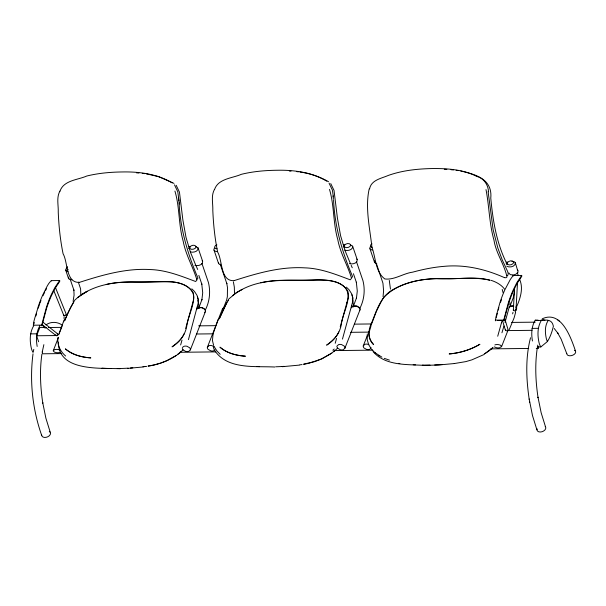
<?xml version="1.0" encoding="UTF-8"?>
<svg xmlns="http://www.w3.org/2000/svg" width="606" height="606" viewBox="0 0 606 606"><rect width="100%" height="100%" fill="white"/><g stroke="black" fill="none" stroke-linecap="round" stroke-linejoin="round"><path stroke-width="0.91" d="M64.145 318.953L64.047 316.711M55.684 334.845L56.153 335.618A1.667 1.204 -32.3 0 0 57.078 335.663L58.093 334.974L57.949 334.088L42.541 321.862M234.507 293.94L234.325 287.07L233.378 281.828M39.951 325.657C36.14 331.974 35.913 339.398 37.178 346.443M513.396 275.972L513.221 275.412L510.275 279.555L504.828 289.857A120.246 43.359 89.7 0 0 499.988 302.508L495.966 316.968L495.458 320.854M80.848 294.736L80.583 288.835L78.348 282.176M517.516 282.517L515.979 310.105L514.691 310.749A1.659 0.811 -8.1 0 1 513.736 310.636L513.32 310.242L514.494 289.123M198.745 307L198.707 303.97L197.776 300.379M510.032 302.644L509.813 304.856M33.724 325.725C29.671 332.474 29.633 340.527 31.27 347.98A13.673 4.992 89.4 0 0 32.572 351.601L33.103 352.51M538.052 320.104L535.219 320.21C531.417 326.536 531.182 333.951 532.447 341.004M544.938 320.46L543.597 319.794L541.446 320.142C537.393 326.899 537.363 334.951 538.992 342.405A13.673 4.992 89.4 0 0 540.294 346.026L540.832 346.935L547.438 341.519L548.892 338.974A51.828 18.915 89.4 0 0 552.392 330.081L553.384 326.27A12.044 4.393 89.4 0 0 552.255 323.074C548.922 317.476 540.461 321.597 535.219 320.21M369.084 331.558C368.243 336.375 370.569 341.064 373.637 344.64C367.228 338.875 368.13 329.55 371.781 322.528C376.387 311.037 380.265 297.887 391.143 290.698C407.823 280.51 427.685 277.851 446.91 278.563C461.264 279.169 476.089 276.283 490.102 280.252C472.604 276.2 454.424 279.737 436.631 278.737C417.852 279.063 397.339 283.608 383.727 297.364A170.612 113.208 66.3 0 0 381.076 301.894L376.455 311.204L370.645 326.475M514.502 291.524L513.29 297.652L509.707 306.977L510.941 306.121L513.365 305.954M58.055 337.307C56.722 344.352 60.282 351.518 65.622 356.01M33.019 353.828C29.459 381.106 32.542 409.3 41.632 435.244M41.92 354.055C39.579 370.334 40.337 386.939 42.806 403.157L42.715 402.611L45.874 418.148L50.162 432.017M367.312 333.936L367.198 339.602L368.425 343.822M537.189 348.617C534.856 364.895 535.606 381.5 538.075 397.718L537.984 397.172L541.143 412.709L545.43 426.571M58.441 342.064C58.131 371.773 100.331 367.804 120.283 368.728M193.655 299.455C195.344 287.259 180.323 282.085 170.544 281.798C158.567 281.601 146.591 282.237 134.615 282.138C113.352 281.479 90.112 285.396 74.28 300.614M348.223 297.751C348.98 279.578 325.164 279.548 311.901 280.184C288.229 280.828 262.981 277.881 241.332 289.85M383.045 296.682L383.606 290.774L382.947 283.199L376.409 263.633M51.389 280.904C48.207 282.358 44.92 291.168 42.746 294.948A120.246 44.412 89 0 0 37.905 307.598C37.14 311.431 32.406 323.687 33.58 325.634M41.693 325.119L41.852 325.884L46.654 308.106A118.511 43.776 89 0 1 51.427 295.645L54.964 288.585L59.744 281.381L59.714 280.396L54.798 287.683L51.199 294.842A120.246 44.412 89 0 0 46.367 307.492L41.693 325.119L33.239 325.225M503.73 320.059L503.874 320.824L508.737 303.045A118.511 42.738 89.7 0 1 513.502 290.585L517.032 283.525L521.758 276.321L521.743 275.336L516.873 282.623L513.297 289.782A120.246 43.359 89.7 0 0 508.457 302.432L503.73 320.059L495.261 320.135M68.455 277.071L69.001 279.078L71.894 279.874M189.602 247.324C189.542 250.664 195.852 249.513 196.208 246.718C194.784 243.62 188.89 245.801 189.39 248.718M344.17 245.619C344.11 248.968 350.419 247.816 350.776 245.021C349.351 241.923 343.458 244.097 343.958 247.021M374.47 260.853L375.008 262.86L376.758 263.58M507.124 262.913C507.063 266.261 513.373 265.11 513.729 262.315C512.025 259.057 506.866 261.716 506.396 264.171M33.383 351.556L33.792 349.351M42.268 351.904L43.867 344.662M537.537 346.465L537.795 345.079M512.979 312.348L512.646 313.878M515.615 312.363L514.093 317.915L509.214 329.656M33.928 324.051L34.269 322.468M63.88 321.21L63.751 321.831M513.32 310.242L513.676 309.817M73.091 301.311L74.076 295.145L73.856 289.888L73.97 290.342L70.091 278.949M496.299 317.377L497.314 313.279M58.479 337.337L53.207 350.897L54.426 352.116L56.222 352.616A7.59 5.257 21.5 0 0 59.206 352.571L60.009 352.336M509.32 306.787L505.018 322.377M530.53 337.754C525.311 357.888 526.197 379.114 529.243 399.528M188.443 339.648L198.367 302.432L198.276 299.826L197.101 295.516L194.534 291.501L191.784 288.835M342.466 339.11L352.934 300.735L352.851 298.129L351.669 293.819L349.101 289.797L346.352 287.13M192.435 303.97L185.671 328.505M196.791 309.514L197.48 306.969M347.003 302.265L340.239 326.808M351.359 307.818L352.056 305.272M497.715 336.232L501.548 322.551M501.488 322.778L501.882 321.339M35.913 315.968L36.565 313.59M498.185 310.083L498.844 307.704M503.95 326.051L501.942 332.777M213.07 334.065L212.441 340.557L213.623 345.314M58.865 334.557L63.933 320.294M213.433 332.861L218.077 319.635M494.261 346.874L496.662 347.768A7.59 5.257 21.5 0 0 499.662 347.746L501.624 346.412L500.458 345.185L498.693 344.67A7.59 5.257 21.5 0 0 495.693 344.685L494.875 344.912M515.267 311.802L516.774 307.878L516.236 307.022M369.19 188.951C365.001 207.744 369.857 228.242 371.925 247.134C375.705 257.414 375.417 272.018 384.825 278.965C394.392 280.161 403.27 273.389 412.694 272.147C423.071 269.337 433.646 267.155 444.387 266.322C465.007 264.383 485.595 269.193 504.351 277.601M369.569 188.905C371.205 179.929 381.401 178.459 388.355 175.414C402.407 170.422 417.382 168.847 432.214 168.551C447.311 168.4 463.007 169.422 476.702 176.384C483.777 178.164 488.178 184.754 488.519 191.784M38.648 341.776L36.602 335.769L39.814 327.596L46.435 327.528M62.017 326.475L59.183 333.141M198.768 308.007L201.965 299.538L201.866 299.985L202.707 292.766L201.76 283.858L201.874 284.29L198.844 275.397M205.207 310.242C209.638 301.743 210.736 291.698 208.403 282.434L201.942 263.459M182.595 349.238A3.386 2.341 21.5 0 0 183.088 349.935L185.701 351.435A4.659 3.227 21.5 0 0 188.693 351.419L190.329 349.912L205.479 311.378A3.386 2.341 21.5 0 0 204.783 309.257L202.177 307.757A4.659 3.227 21.5 0 0 199.177 307.765L197.851 308.651M215.039 349.889L213.744 350.791A4.659 3.227 21.5 0 1 210.767 350.844L208.123 349.382A3.386 2.341 21.5 0 1 207.366 347.261L222.516 308.727L224.091 307.189M353.336 306.303L356.533 297.841L356.442 298.281L357.282 291.062L356.336 282.161L356.442 282.593L353.419 273.7M359.775 308.537C364.206 300.046 365.304 290.001 362.971 280.737L356.51 261.762M337.171 347.541A3.386 2.341 21.5 0 0 337.656 348.238L340.269 349.73A4.659 3.227 21.5 0 0 343.269 349.723L344.897 348.215L360.047 309.681A3.386 2.341 21.5 0 0 359.358 307.553L356.745 306.06A4.659 3.227 21.5 0 0 353.745 306.068L352.427 306.947M371.236 347.867L369.66 349.412A4.659 3.227 21.5 0 1 366.675 349.465L364.032 348.003A3.386 2.341 21.5 0 1 363.274 345.875L367.41 335.368M501.495 346.829L508.033 330.194M548.074 320.657C544.718 325.998 544.999 332.406 546.264 338.307A11.825 4.318 89.4 0 0 547.392 341.436L547.438 341.519M536.265 348.367L538.151 348.344L538.795 346.715M59.896 191.117C56.297 197.579 58.509 205.123 58.244 212.1C58.827 226.099 60.267 240.09 63.1 253.816C68.023 262.171 65.668 283.138 79.447 282.358M59.986 191.201C63.63 180.255 77.712 180.005 86.772 176.02C98.52 173.134 110.633 172.074 122.7 171.952C139.766 171.619 157.355 174.051 172.248 182.891M214.463 189.42C210.873 195.874 213.077 203.427 212.812 210.403C213.395 224.402 214.835 238.385 217.668 252.111C222.591 260.474 220.236 281.434 234.014 280.661M214.554 189.496C218.198 178.558 232.28 178.308 241.347 174.316C253.088 171.43 265.201 170.377 277.275 170.256C294.334 169.922 311.931 172.354 326.816 181.186M352.086 277.374L352.518 276.374C342.185 252.263 334.739 226.689 333.573 200.185M207.366 347.261L208.941 345.715A4.659 3.227 21.5 0 1 211.926 345.662L213.835 346.503M363.274 345.875L364.85 344.337A4.659 3.227 21.5 0 1 367.834 344.284L368.842 344.625M42.965 295.751L44.708 292.084M205.479 311.378L204.616 312.522M359.737 310.31L360.047 309.681M184.254 333.588C181.77 339.224 176.861 343.269 172.036 346.859C180.043 342.004 185.898 333.989 186.996 324.558C188.86 314.006 195.23 303.727 193.314 292.872C185.186 279.843 167.673 281.578 154.356 281.775C138.335 282.426 121.995 280.639 106.27 284.472M338.822 331.891C336.338 337.527 331.437 341.564 326.604 345.162C334.61 340.299 340.466 332.293 341.564 322.862C343.428 312.31 349.798 302.03 347.889 291.175C339.761 278.146 322.24 279.881 308.924 280.078C292.903 280.722 276.563 278.942 260.838 282.775M45.427 290.728L46.51 288.698M226.924 302.606L219.243 318.9L225.258 305.507L228.606 299.75L227.962 300.818M214.433 248.074L213.85 249.551L218.607 263.655L220.849 264.958M370.342 246.687L369.766 248.165L374.516 262.277M353.018 307.121L353.374 306.636M505.722 329.353L505.374 330.058L506.101 330.732A1.667 1.295 -21.9 0 0 507.131 330.664L508.063 329.634L504.45 317.703M228.856 298.917L236.378 292.706L241.847 289.554L236.378 292.706M53.313 350.473L55.093 349.541A7.59 5.257 21.5 0 1 58.078 349.495L59.873 349.995M64.001 315.067L63.819 315.499L64.403 315.696A1.659 0.72 -16.6 0 0 65.403 315.559L66.395 315.006M509.01 307.068L510.843 306.151A7.59 5.257 21.5 0 1 513.835 306.136M516.251 308.681L516.645 308.302M67.433 266.723C65.902 267.549 66.531 269.708 68.228 269.7M66.887 267.579L65.584 269.753L68.508 278.487M188.625 248.46L189.852 247.316M343.193 246.763L344.42 245.619M179.315 353.306L183.141 349.738M333.883 351.609L337.709 348.041M182.709 347.177L184.027 346.299A4.659 3.227 21.5 0 1 187.027 346.291L189.633 347.783A3.386 2.341 21.5 0 1 190.329 349.912M493.072 347.465L484.133 354.146L487.527 351.972M332.83 350.223L334.224 349.048M488.209 351.541L492.504 348.033M177.543 354.495L180.944 351.768M331.437 353.343L334.83 350.616M507.048 275.745L507.979 275.026L508.207 273.579L507.639 271.465L502.268 259.959L497.837 248.028L493.117 229.659L488.118 191.617M77.871 297.372L87.279 291.259L81.81 294.402L82.424 294.031M232.446 295.667L236.991 292.327M506.078 263.845L507.373 262.906M178.618 353.798C169.763 360.456 159.067 364.471 148.129 365.979M331.785 353.086L321.809 358.873M198.806 308.333C200.707 306.909 203.919 307.772 204.919 309.908M224.334 307.356L223.432 308.212L226.636 300.046L227.356 296.675L227.477 287.509L226.742 283.252L226.856 283.684L220.198 264.125M46.018 324.899C50.745 321.324 57.646 321.672 62.297 325.217M176.149 355.495L166.68 360.752L160.681 363.085M372.016 243.877C370.107 244.392 369.865 247.218 372.129 247.278M330.717 353.798L321.256 359.055L309.302 363.138A53.684 36.792 -22.8 0 1 303.757 364.289M542.234 318.809C561.194 309.961 570.852 337.398 575.359 350.624M483.611 354.707L471.892 359.85L465.825 361.615L454.295 363.547M196.602 279.517L197.95 278.071C187.784 254.225 180.232 228.985 179.096 202.768M216.903 244.93C214.047 245.188 213.789 249.225 217.031 248.718M315.491 361.32L321.013 359.176M353.919 306.265L357.176 306.227L359.487 308.212M79.734 282.267C102.459 274.988 125.987 268.11 150.121 269.556C166.052 269.981 181.035 276.018 195.64 281.51L196.958 279.98C193.064 266.928 185.686 254.838 183.194 241.203C178.444 224.849 179.8 207.297 174.929 191.087M234.302 280.57C257.027 273.283 280.555 266.413 304.689 267.852C320.619 268.276 335.603 274.321 350.207 279.813L351.533 278.283C347.632 265.231 340.261 253.141 337.762 239.506C333.012 223.152 334.368 205.601 329.497 189.39M159.832 363.335L154.735 364.835A53.684 36.792 -22.8 0 1 148.273 366.138M314.703 361.63L303.614 364.138M142.948 366.721L145.379 366.425M299.432 365.092L282.237 366.698M127.669 368.395L143.296 366.948M454.386 363.539L438.797 364.979L424.579 365.38M51.086 280.631L59.539 280.525M188.746 246.589L190.14 246.574M343.314 244.892L344.708 244.877M506.268 262.186L507.661 262.171M48.321 327.505L61.562 327.361M198.647 325.854L215.668 325.664M354.646 324.142L370.72 323.96M511.593 322.415L535.227 322.157M30.512 333.891L36.739 333.823M532.007 328.384L538.234 328.316M36.602 335.769L57.403 335.542M196.382 334.012L213.403 333.823M350.488 332.315L368.456 332.118M507.434 330.596L532.015 330.323M537.272 346.973L540.832 346.935M61.645 353.586L42.738 353.79L42.155 352.071M179.831 352.283L215.751 351.889M333.936 350.594L372.698 350.162M490.883 348.867L528.697 348.45M274.859 367.024C254.49 365.956 226.773 369.804 214.13 349.67M513.1 275.541L521.569 275.457M497.481 320.521L504.071 320.46M424.124 365.38C406.785 364.259 385.696 366.054 373.038 351.616M504.556 277.692L506.078 277.73L506.995 276.965C504.427 264.519 495.95 253.164 493.981 240.158C489.254 223.667 489.247 206.313 486.004 189.61M444.312 169.279L446.857 169.385M289.32 171.059L291.016 171.134M511.926 261.269L514.055 261.625L515.312 262.656L518.1 272.132L515.971 274.162L513.638 274.927L510.29 274.677L508.851 272.965M217.418 251.619L215.289 251.263L214.039 250.233M136.448 172.831L138.933 173.043M451.008 169.718L453.485 169.945M41.397 325.24L43.435 325.975L45.177 328.27M65.849 314.529L66.455 314.855M296.819 171.627L298.447 171.839M300.076 172.051L302.515 172.369M142.251 173.324L144.69 173.642M146.319 173.861L158.575 176.604L173.96 183.376M456.159 170.301L458.007 170.581M303.417 172.551C312.257 174.028 320.703 177.361 328.528 181.679M460.772 170.998C476.043 174.445 492.572 179.247 490.784 198.162C492.875 220.94 496.693 244.029 507.283 264.557M372.19 250.157L369.948 248.854M350.397 244.892L352.647 246.195L357.214 259.618C357.767 263.299 352.237 264.617 349.45 263.595M344.882 250.172C347.67 251.195 353.2 249.877 352.647 246.195M195.829 246.589L198.071 247.892L202.639 261.315C203.199 265.004 197.67 266.314 194.882 265.292M190.314 251.869C193.102 252.891 198.632 251.581 198.071 247.892M68.008 271.738L65.766 270.435M491.148 280.336C496.238 282.032 501.245 284.684 504.518 289.062M384.287 358.351L389.423 360.123M371.637 349.276L374.925 352.677L381.886 357.139M506.783 266.185C509.54 268.026 515.812 266.572 515.312 262.656M57.949 334.088L57.714 333.959A1.667 1.204 -32.3 0 0 57.115 333.861M374.925 352.677L375.735 353.253M378.72 355.381L379.485 355.927M557.565 319.771L558.331 320.377M558.588 320.574L559.353 321.172M41.958 324.399L55.919 335.482M220.198 354.313L216.948 350.988L213.941 346.238M554.21 328.475L557.99 333.383L557.512 332.649L561.148 339.14L566.769 353.669M517.562 270.125L518.054 270.708M356.722 259.035L357.214 259.618M202.154 260.731L202.639 261.315M516.001 306.909L516.244 307.628C520.084 298.955 523.864 288.365 519.486 279.108M330.755 183.595L334.027 190.413L337.428 218.221L340.58 235.696L345.072 250.702L350.465 263.724M176.187 185.292L179.452 192.11L182.861 219.917L186.012 237.393L190.496 252.407L195.541 264.64M368.743 344.753L370.948 348.367M329.05 183.133L332.361 190.079L333.414 196.882M174.483 184.83L177.785 191.776L179.421 203.995M195.889 265.42L197.685 269.465M351.2 265.367L352.253 267.761M55.608 287.918L66.425 314.726M53.729 290.486L63.819 315.499M515.979 310.105L515.562 309.711A1.659 0.811 -8.1 0 0 515.274 309.636M536.901 429.805L532.492 415.549L529.152 398.983M517.372 272.905L518.274 275.563M537.567 346.632L538.151 348.344M502.427 320.369L505.434 330.285M502.2 289.418L503.086 292.698M213.304 346.791L213.91 349.018M218.418 262.974L218.607 263.655M352.344 298.682L353.366 304.333M389.294 280.449L390.461 289.115M352.851 298.129L351.988 294.743M198.276 299.826L197.42 296.44M332.967 195.897L333.459 199.283M178.399 197.601L178.891 200.98M529.599 401.717L529.689 402.278M182.361 348.511A3.386 2.341 21.5 0 1 182.398 347.806M146.728 366.365A53.684 36.792 -22.8 0 1 143.66 366.698M132.782 367.819A208.684 169.695 -33.8 0 1 130.449 368.001M128.116 368.16A208.684 169.695 -33.8 0 1 117.276 368.562M111.125 368.539A208.684 169.695 -33.8 0 1 101.99 368.153M193.594 299.659A170.612 3.204 -73.6 0 1 192.367 304.182M181.997 340.117A233.424 3.636 -73.8 0 1 180.641 344.965M38.201 308.219A118.511 43.776 89 0 1 39.701 303.833M40.011 302.985A118.511 43.776 89 0 1 40.966 300.485M545.233 426.541A4.56 2.954 -20.1 0 1 541.961 431.752A4.56 2.954 -20.1 0 1 537.166 428.874M574.48 350.298A4.56 2.719 -17.6 0 1 572.867 355.161A4.56 2.719 -17.6 0 1 566.852 353.669M49.268 431.487A4.56 2.954 -20.1 0 1 47.798 436.767A4.56 2.954 -20.1 0 1 41.746 435.131M336.928 346.814A3.386 2.341 21.5 0 1 336.966 346.109L338.602 344.602A4.659 3.227 21.5 0 1 341.595 344.594L344.208 346.087A3.386 2.341 21.5 0 1 344.897 348.215M302.068 364.554A53.684 36.792 -22.8 0 1 299.765 364.85M284.244 366.357A208.684 169.695 -33.8 0 1 275.707 366.781M259.588 366.63A208.684 169.695 -33.8 0 1 256.558 366.456M348.162 297.963A170.612 3.204 -73.6 0 1 346.935 302.485M336.565 338.413A233.424 3.636 -73.8 0 1 335.209 343.269M222.758 310.158A3.386 2.341 21.5 0 1 222.516 308.727M399.839 363.585A53.684 37.004 -22 0 1 398.415 363.395M442.441 364.524A208.684 169.695 -33.8 0 1 434.669 364.979M430.033 365.123A208.684 169.695 -33.8 0 1 422.337 365.115M415.474 364.873A208.684 169.695 -33.8 0 1 413.201 364.736M369.289 331.724A233.424 154.462 66.6 0 1 370.842 326.634M500.564 302.235A118.511 42.738 89.7 0 1 501.465 299.599M65.077 319.597L64.675 320.604L68.326 312.105L74.038 301.447L70.69 307.212L65.077 319.597M479.808 344.306C470.491 349.768 459.946 353.146 449.167 353.942C459.924 352.889 470.498 349.882 479.808 344.306M245.294 356.184C236.234 355.692 226.962 353.146 219.948 347.162C226.97 353.253 236.264 355.404 245.294 356.184M90.726 357.881C81.658 357.388 72.394 354.843 65.38 348.859C72.394 354.949 81.689 357.101 90.726 357.881"/></g></svg>
